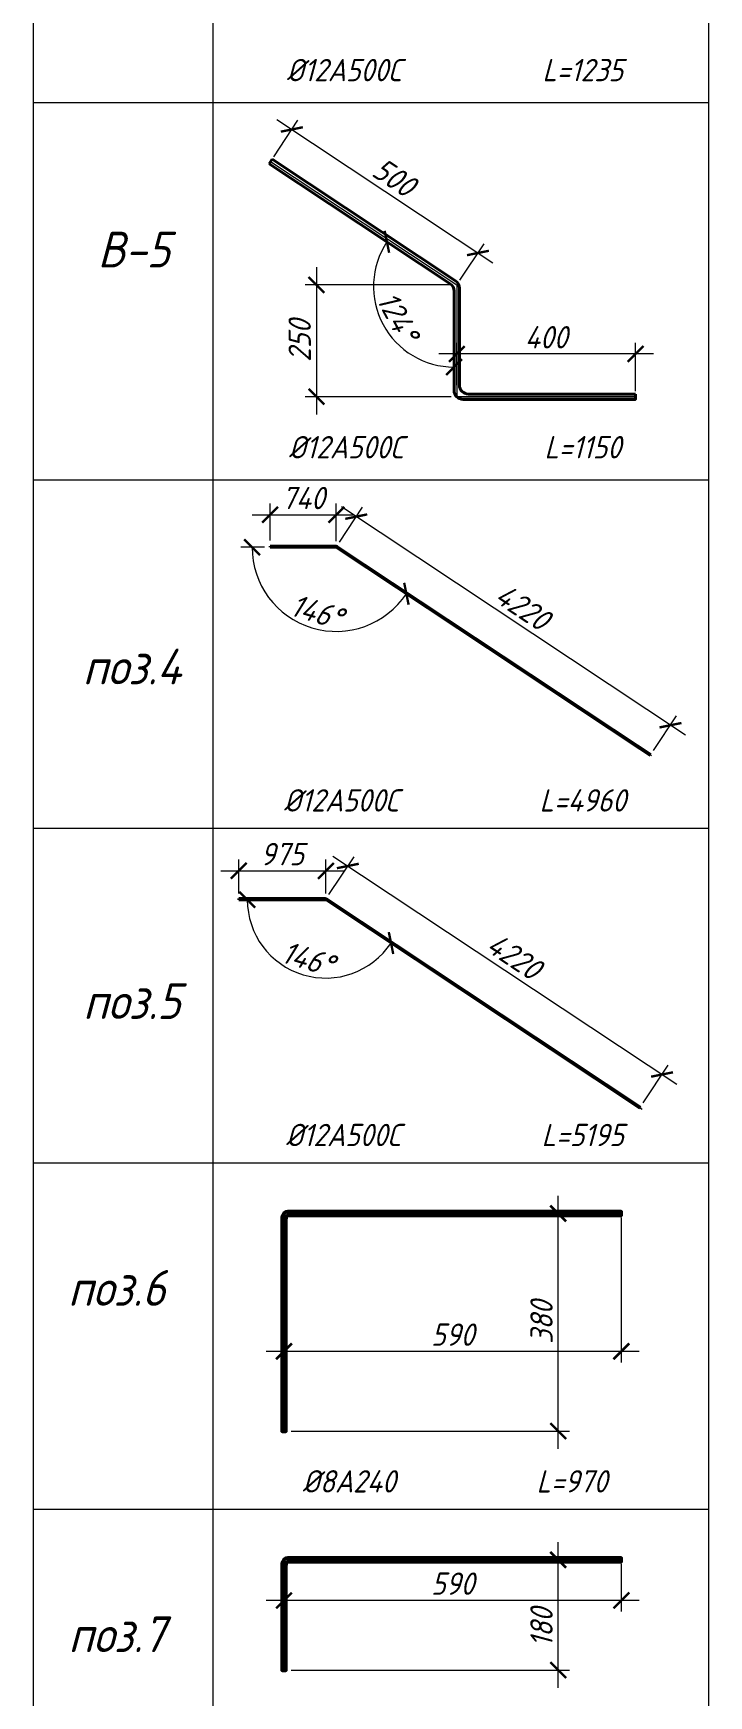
# Model space of a CAD drawing. Header units: millimetres. Extents: x 504091 to 2165846, y 135022 to 442887.
# Drawn here: x 1399985 to 1400741, y 210466 to 212326 of the extents above; entities that cross this region are included whole.
import ezdxf

# ---------------------------------------------------------------- set-up
doc = ezdxf.new("R2010")
doc.units = ezdxf.units.MM
doc.layers.get('Defpoints').update_dxf_attribs({"color": 255})
for name, color, linetype, lineweight in [('!_КР_Размеры', 7, 'Continuous', 9), ('Арматура 12', 26, 'Continuous', 50), ('КР_Арматура 12', 174, 'Continuous', 40), ('Размеры (линейные)', 154, 'Continuous', 9)]:
    doc.layers.add(name, color=color, linetype=linetype, lineweight=lineweight)
doc.layers.add('!Defpoints', color=255, linetype='Continuous', lineweight=5, plot=False)
doc.styles.add('GOST 2.304_new', font='isocpeur.ttf', dxfattribs={"width": 0.9, "oblique": 15})
doc.dimstyles.new('SPDS 1_10', dxfattribs={"dimscale": 10, "dimtxt": 2.5, "dimasz": 1.77, "dimexe": 1.25, "dimexo": 0.625, "dimtad": 1, "dimdec": 0, "dimrnd": 0.001, "dimtxsty": 'GOST 2.304_new', "dimblk": 'ARCHTICK', "dimcen": 2.5, "dimdle": 2, "dimclrt": 256, "dimadec": 0, "dimazin": 2, "dimtfac": 0.75, "dimtdec": 0, "dimtmove": 1, "dimatfit": 3, "dimfxl": 0, "dimtolj": 1, "dimlwd": 9, "dimlwe": 9, "dimarcsym": 0})

# ---------------------------------------------------------------- blocks, each defined once
blk = doc.blocks.new('_ArchTick')
at = {"color": 0, "linetype": 'ByBlock', "const_width": 0.15}
blk.add_lwpolyline([(-0.5, -0.5), (0.5, 0.5)], dxfattribs=at)
blk = doc.blocks.new('*D3358')
at = {"layer": 'Defpoints', "color": 0, "lineweight": 20, "ltscale": 100, "transparency": 16777216}
for p in [(1400572.7, 211005.4), (1400643.3, 211005.4), (1400267.8, 210762)]:
    blk.add_point(p, dxfattribs=at)
at = {"layer": 'Размеры (линейные)', "color": 0, "lineweight": 9, "ltscale": 100, "transparency": 16777216}
for p, q in [((1400572.7, 210742), (1400572.7, 211025.4)), ((1400637.1, 211005.4), (1400560.2, 211005.4)), ((1400274, 210762), (1400585.2, 210762))]:
    blk.add_line(p, q, dxfattribs=at)
at = {"layer": 'Размеры (линейные)', "color": 0, "lineweight": 9, "ltscale": 100, "transparency": 16777216, "xscale": 17.7, "yscale": 17.7, "zscale": 17.7}
for p, rotation in [((1400572.7, 211005.4), 90), ((1400572.7, 210762), 270)]:
    blk.add_blockref('_ArchTick', p, dxfattribs=dict(at, rotation=rotation))
at = {"layer": 'Размеры (линейные)', "ltscale": 100, "transparency": 16777216, "insert": (1400554, 210883.7), "char_height": 25, "attachment_point": 5, "rotation": 90, "style": 'GOST 2.304_new'}
blk.add_mtext('\\A1;380', dxfattribs=at)
blk = doc.blocks.new('*D3359')
at = {"layer": 'Defpoints', "color": 0, "lineweight": 20, "ltscale": 100, "transparency": 16777216}
for p in [(1400643.3, 211007.3), (1400265.8, 210851.2), (1400265.8, 210762)]:
    blk.add_point(p, dxfattribs=at)
at = {"layer": 'Размеры (линейные)', "color": 0, "lineweight": 9, "ltscale": 100, "transparency": 16777216}
for p, q in [((1400643.3, 211001.1), (1400643.3, 210838.7)), ((1400265.8, 210768.2), (1400265.8, 210863.7)), ((1400663.3, 210851.2), (1400245.8, 210851.2))]:
    blk.add_line(p, q, dxfattribs=at)
at = {"layer": 'Размеры (линейные)', "color": 0, "lineweight": 9, "ltscale": 100, "transparency": 16777216, "xscale": 17.7, "yscale": 17.7, "zscale": 17.7, "rotation": 180}
blk.add_blockref('_ArchTick', (1400265.8, 210851.2), dxfattribs=at)
at = {"layer": 'Размеры (линейные)', "color": 0, "lineweight": 9, "ltscale": 100, "transparency": 16777216, "xscale": 17.7, "yscale": 17.7, "zscale": 17.7}
blk.add_blockref('_ArchTick', (1400643.3, 210851.2), dxfattribs=at)
at = {"layer": 'Размеры (линейные)', "ltscale": 100, "transparency": 16777216, "insert": (1400454.6, 210869.9), "char_height": 25, "attachment_point": 5, "style": 'GOST 2.304_new'}
blk.add_mtext('\\A1;590', dxfattribs=at)
blk = doc.blocks.new('*D3351')
at = {"layer": 'Defpoints', "color": 0, "lineweight": 20, "ltscale": 100, "transparency": 16777216}
for p in [(1400572.7, 210617.9), (1400643.3, 210617.9), (1400267.8, 210494.6)]:
    blk.add_point(p, dxfattribs=at)
at = {"layer": 'Размеры (линейные)', "color": 0, "lineweight": 9, "ltscale": 100, "transparency": 16777216}
for p, q in [((1400572.7, 210474.6), (1400572.7, 210637.9)), ((1400637.1, 210617.9), (1400560.2, 210617.9)), ((1400274, 210494.6), (1400585.2, 210494.6))]:
    blk.add_line(p, q, dxfattribs=at)
at = {"layer": 'Размеры (линейные)', "color": 0, "lineweight": 9, "ltscale": 100, "transparency": 16777216, "xscale": 17.7, "yscale": 17.7, "zscale": 17.7}
for p, rotation in [((1400572.7, 210617.9), 90), ((1400572.7, 210494.6), 270)]:
    blk.add_blockref('_ArchTick', p, dxfattribs=dict(at, rotation=rotation))
at = {"layer": 'Размеры (линейные)', "ltscale": 100, "transparency": 16777216, "insert": (1400554, 210542.2), "char_height": 25, "attachment_point": 5, "rotation": 90, "style": 'GOST 2.304_new'}
blk.add_mtext('\\A1;180', dxfattribs=at)
blk = doc.blocks.new('*D3352')
at = {"layer": 'Defpoints', "color": 0, "lineweight": 20, "ltscale": 100, "transparency": 16777216}
for p in [(1400643.3, 210619.8), (1400265.8, 210572.5), (1400265.8, 210494.6)]:
    blk.add_point(p, dxfattribs=at)
at = {"layer": 'Размеры (линейные)', "color": 0, "lineweight": 9, "ltscale": 100, "transparency": 16777216}
for p, q in [((1400643.3, 210613.5), (1400643.3, 210560)), ((1400265.8, 210500.9), (1400265.8, 210585)), ((1400663.3, 210572.5), (1400245.8, 210572.5))]:
    blk.add_line(p, q, dxfattribs=at)
at = {"layer": 'Размеры (линейные)', "color": 0, "lineweight": 9, "ltscale": 100, "transparency": 16777216, "xscale": 17.7, "yscale": 17.7, "zscale": 17.7, "rotation": 180}
blk.add_blockref('_ArchTick', (1400265.8, 210572.5), dxfattribs=at)
at = {"layer": 'Размеры (линейные)', "color": 0, "lineweight": 9, "ltscale": 100, "transparency": 16777216, "xscale": 17.7, "yscale": 17.7, "zscale": 17.7}
blk.add_blockref('_ArchTick', (1400643.3, 210572.5), dxfattribs=at)
at = {"layer": 'Размеры (линейные)', "ltscale": 100, "transparency": 16777216, "insert": (1400454.6, 210591.3), "char_height": 25, "attachment_point": 5, "style": 'GOST 2.304_new'}
blk.add_mtext('\\A1;590', dxfattribs=at)
blk = doc.blocks.new('*D3943')
at = {"layer": 'Defpoints', "color": 0, "lineweight": 20, "ltscale": 100, "transparency": 16777216}
for p in [(1400459.2, 211967.2), (1400459.2, 211926.1), (1400659.2, 211919.4)]:
    blk.add_point(p, dxfattribs=at)
at = {"layer": 'Размеры (линейные)', "color": 0, "lineweight": 9, "ltscale": 100, "transparency": 16777216}
for p, q in [((1400459.2, 211932.3), (1400459.2, 211979.7)), ((1400659.2, 211925.7), (1400659.2, 211979.7)), ((1400679.2, 211967.2), (1400439.2, 211967.2))]:
    blk.add_line(p, q, dxfattribs=at)
at = {"layer": 'Размеры (линейные)', "color": 0, "lineweight": 9, "ltscale": 100, "transparency": 16777216, "xscale": 17.7, "yscale": 17.7, "zscale": 17.7, "rotation": 180}
blk.add_blockref('_ArchTick', (1400459.2, 211967.2), dxfattribs=at)
at = {"layer": 'Размеры (линейные)', "color": 0, "lineweight": 9, "ltscale": 100, "transparency": 16777216, "xscale": 17.7, "yscale": 17.7, "zscale": 17.7}
blk.add_blockref('_ArchTick', (1400659.2, 211967.2), dxfattribs=at)
at = {"layer": 'Размеры (линейные)', "ltscale": 100, "transparency": 16777216, "insert": (1400559.2, 211985.9), "char_height": 25, "attachment_point": 5, "style": 'GOST 2.304_new'}
blk.add_mtext('\\A1;400', dxfattribs=at)
blk = doc.blocks.new('*D3944')
at = {"layer": 'Defpoints', "color": 0, "lineweight": 20, "ltscale": 100, "transparency": 16777216}
for p in [(1400459.2, 212044.4), (1400302.2, 211919.4), (1400459, 211919.4)]:
    blk.add_point(p, dxfattribs=at)
at = {"layer": 'Размеры (линейные)', "color": 0, "lineweight": 9, "ltscale": 100, "transparency": 16777216}
for p, q in [((1400302.2, 212064.4), (1400302.2, 211899.4)), ((1400452.9, 212044.4), (1400289.7, 212044.4)), ((1400452.8, 211919.4), (1400289.7, 211919.4))]:
    blk.add_line(p, q, dxfattribs=at)
at = {"layer": 'Размеры (линейные)', "color": 0, "lineweight": 9, "ltscale": 100, "transparency": 16777216, "xscale": 17.7, "yscale": 17.7, "zscale": 17.7}
for p, rotation in [((1400302.2, 212044.4), 90), ((1400302.2, 211919.4), 270)]:
    blk.add_blockref('_ArchTick', p, dxfattribs=dict(at, rotation=rotation))
at = {"layer": 'Размеры (линейные)', "ltscale": 100, "transparency": 16777216, "insert": (1400283.4, 211981.9), "char_height": 25, "attachment_point": 5, "rotation": 90, "style": 'GOST 2.304_new'}
blk.add_mtext('\\A1;250', dxfattribs=at)
blk = doc.blocks.new('*D3945')
at = {"layer": 'Defpoints', "color": 0, "lineweight": 20, "ltscale": 100, "transparency": 16777216}
for p in [(1400250.9, 212182.6), (1400482.9, 212080.2), (1400459.2, 212044.4)]:
    blk.add_point(p, dxfattribs=at)
at = {"layer": 'Размеры (линейные)', "color": 0, "lineweight": 9, "ltscale": 100, "transparency": 16777216}
for p, q in [((1400254.3, 212187.8), (1400281.5, 212228.8)), ((1400257.9, 212229.5), (1400499.6, 212069.2)), ((1400462.6, 212049.6), (1400489.8, 212090.6))]:
    blk.add_line(p, q, dxfattribs=at)
at = {"layer": 'Размеры (линейные)', "color": 0, "lineweight": 9, "ltscale": 100, "transparency": 16777216, "xscale": 17.7, "yscale": 17.7, "zscale": 17.7}
for p, rotation in [((1400274.6, 212218.4), 146.4423569982696), ((1400482.9, 212080.2), 326.4423569982696)]:
    blk.add_blockref('_ArchTick', p, dxfattribs=dict(at, rotation=rotation))
at = {"layer": 'Размеры (линейные)', "ltscale": 100, "transparency": 16777216, "insert": (1400389.1, 212164.9), "char_height": 25, "attachment_point": 5, "rotation": 326.4424, "style": 'GOST 2.304_new'}
blk.add_mtext('\\A1;500', dxfattribs=at)
blk = doc.blocks.new('*D3946')
at = {"layer": 'Defpoints', "color": 0, "lineweight": 20, "ltscale": 100, "transparency": 16777216}
for p in [(1400249.2, 212180.1), (1400451.7, 212045.8), (1400366.8, 212030.8), (1400456.2, 212037.5), (1400456.2, 211926.4)]:
    blk.add_point(p, dxfattribs=at)
at = {"layer": 'Размеры (линейные)', "color": 0, "lineweight": 9, "ltscale": 100, "transparency": 16777216}
blk.add_arc((1400456.2, 212042.8), 90.2, 146.4424, 270, dxfattribs=at)
at = {"layer": 'Размеры (линейные)', "color": 0, "lineweight": 9, "ltscale": 100, "transparency": 16777216, "xscale": 17.7, "yscale": 17.7, "zscale": 17.7}
for p, rotation in [((1400381, 212092.7), 56.44235699823627), ((1400456.2, 211952.6), 359.9999999999526)]:
    blk.add_blockref('_ArchTick', p, dxfattribs=dict(at, rotation=rotation))
at = {"layer": 'Размеры (линейные)', "ltscale": 100, "transparency": 16777216, "insert": (1400393.2, 212009), "char_height": 25, "attachment_point": 5, "rotation": 298.2212, "style": 'GOST 2.304_new'}
blk.add_mtext('\\A1;124°', dxfattribs=at)
blk = doc.blocks.new('*D3947')
at = {"layer": 'Defpoints', "color": 0, "lineweight": 20, "ltscale": 100, "transparency": 16777216}
for p in [(1400346.7, 211785.2), (1400324.4, 211751.6), (1400676, 211518.3)]:
    blk.add_point(p, dxfattribs=at)
at = {"layer": 'Размеры (линейные)', "color": 0, "lineweight": 9, "ltscale": 100, "transparency": 16777216}
for p, q in [((1400327.9, 211756.8), (1400353.6, 211795.6)), ((1400715, 211540.8), (1400330.1, 211796.2)), ((1400679.5, 211523.5), (1400705.2, 211562.3))]:
    blk.add_line(p, q, dxfattribs=at)
at = {"layer": 'Размеры (линейные)', "color": 0, "lineweight": 9, "ltscale": 100, "transparency": 16777216, "xscale": 17.7, "yscale": 17.7, "zscale": 17.7}
for p, rotation in [((1400346.7, 211785.2), 146.4300356827583), ((1400698.3, 211551.8), 326.4300356827583)]:
    blk.add_blockref('_ArchTick', p, dxfattribs=dict(at, rotation=rotation))
at = {"layer": 'Размеры (линейные)', "ltscale": 100, "transparency": 16777216, "insert": (1400532.9, 211684.1), "char_height": 25, "attachment_point": 5, "rotation": 326.43, "style": 'GOST 2.304_new'}
blk.add_mtext('\\A1;4220', dxfattribs=at)
blk = doc.blocks.new('*D3948')
at = {"layer": 'Defpoints', "color": 0, "lineweight": 20, "ltscale": 100, "transparency": 16777216}
for p in [(1400324.4, 211787.3), (1400250.4, 211752.2), (1400324.4, 211751.6)]:
    blk.add_point(p, dxfattribs=at)
at = {"layer": 'Размеры (линейные)', "color": 0, "lineweight": 9, "ltscale": 100, "transparency": 16777216}
for p, q in [((1400230.4, 211787.3), (1400344.4, 211787.3)), ((1400250.4, 211758.5), (1400250.4, 211799.8)), ((1400324.4, 211757.9), (1400324.4, 211799.8))]:
    blk.add_line(p, q, dxfattribs=at)
at = {"layer": 'Размеры (линейные)', "color": 0, "lineweight": 9, "ltscale": 100, "transparency": 16777216, "xscale": 17.7, "yscale": 17.7, "zscale": 17.7, "rotation": 180}
blk.add_blockref('_ArchTick', (1400250.4, 211787.3), dxfattribs=at)
at = {"layer": 'Размеры (линейные)', "color": 0, "lineweight": 9, "ltscale": 100, "transparency": 16777216, "xscale": 17.7, "yscale": 17.7, "zscale": 17.7}
blk.add_blockref('_ArchTick', (1400324.4, 211787.3), dxfattribs=at)
at = {"layer": 'Размеры (линейные)', "ltscale": 100, "transparency": 16777216, "insert": (1400287.4, 211806), "char_height": 25, "attachment_point": 5, "style": 'GOST 2.304_new'}
blk.add_mtext('\\A1;740', dxfattribs=at)
blk = doc.blocks.new('*D3949')
at = {"layer": 'Defpoints', "color": 0, "lineweight": 20, "ltscale": 100, "transparency": 16777216}
for p in [(1400250.4, 211751), (1400323.7, 211751), (1400324.8, 211750.7), (1400262.2, 211680.1), (1400664.4, 211525.4)]:
    blk.add_point(p, dxfattribs=at)
at = {"layer": 'Размеры (линейные)', "color": 0, "lineweight": 9, "ltscale": 100, "transparency": 16777216}
blk.add_line((1400244.2, 211751), (1400217.6, 211751), dxfattribs=at)
blk.add_arc((1400324.3, 211751), 94.2, 180, 326.4424, dxfattribs=at)
at = {"layer": 'Размеры (линейные)', "color": 0, "lineweight": 9, "ltscale": 100, "transparency": 16777216, "xscale": 17.7, "yscale": 17.7, "zscale": 17.7}
for p, rotation in [((1400230.1, 211751), 89.99999999999285), ((1400402.8, 211698.9), 56.44235699808171)]:
    blk.add_blockref('_ArchTick', p, dxfattribs=dict(at, rotation=rotation))
at = {"layer": 'Размеры (линейные)', "ltscale": 100, "transparency": 16777216, "insert": (1400302.5, 211678.8), "char_height": 25, "attachment_point": 5, "rotation": 343.2212, "style": 'GOST 2.304_new'}
blk.add_mtext('\\A1;146°', dxfattribs=at)
blk = doc.blocks.new('*D3950')
at = {"layer": 'Defpoints', "color": 0, "lineweight": 20, "ltscale": 100, "transparency": 16777216}
for p in [(1400312.7, 211388.9), (1400215.2, 211357.2), (1400312.7, 211357.2)]:
    blk.add_point(p, dxfattribs=at)
at = {"layer": 'Размеры (линейные)', "color": 0, "lineweight": 9, "ltscale": 100, "transparency": 16777216}
for p, q in [((1400215.2, 211363.5), (1400215.2, 211401.4)), ((1400312.7, 211363.5), (1400312.7, 211401.4)), ((1400195.2, 211388.9), (1400332.7, 211388.9))]:
    blk.add_line(p, q, dxfattribs=at)
at = {"layer": 'Размеры (линейные)', "color": 0, "lineweight": 9, "ltscale": 100, "transparency": 16777216, "xscale": 17.7, "yscale": 17.7, "zscale": 17.7, "rotation": 180}
blk.add_blockref('_ArchTick', (1400215.2, 211388.9), dxfattribs=at)
at = {"layer": 'Размеры (линейные)', "color": 0, "lineweight": 9, "ltscale": 100, "transparency": 16777216, "xscale": 17.7, "yscale": 17.7, "zscale": 17.7}
blk.add_blockref('_ArchTick', (1400312.7, 211388.9), dxfattribs=at)
at = {"layer": 'Размеры (линейные)', "ltscale": 100, "transparency": 16777216, "insert": (1400263.9, 211407.6), "char_height": 25, "attachment_point": 5, "style": 'GOST 2.304_new'}
blk.add_mtext('\\A1;975', dxfattribs=at)
blk = doc.blocks.new('*D3951')
at = {"layer": 'Defpoints', "color": 0, "lineweight": 20, "ltscale": 100, "transparency": 16777216}
for p in [(1400312.7, 211357.2), (1400688.9, 211161), (1400664.3, 211124)]:
    blk.add_point(p, dxfattribs=at)
at = {"layer": 'Размеры (линейные)', "color": 0, "lineweight": 9, "ltscale": 100, "transparency": 16777216}
for p, q in [((1400316.1, 211362.4), (1400344.2, 211404.7)), ((1400320.6, 211405.3), (1400705.6, 211150)), ((1400667.8, 211129.2), (1400695.8, 211171.4))]:
    blk.add_line(p, q, dxfattribs=at)
at = {"layer": 'Размеры (линейные)', "color": 0, "lineweight": 9, "ltscale": 100, "transparency": 16777216, "xscale": 17.7, "yscale": 17.7, "zscale": 17.7}
for p, rotation in [((1400337.3, 211394.3), 146.442356998264), ((1400688.9, 211161), 326.442356998264)]:
    blk.add_blockref('_ArchTick', p, dxfattribs=dict(at, rotation=rotation))
at = {"layer": 'Размеры (линейные)', "ltscale": 100, "transparency": 16777216, "insert": (1400523.4, 211293.3), "char_height": 25, "attachment_point": 5, "rotation": 326.4424, "style": 'GOST 2.304_new'}
blk.add_mtext('\\A1;4220', dxfattribs=at)
blk = doc.blocks.new('*D3952')
at = {"layer": 'Defpoints', "color": 0, "lineweight": 20, "ltscale": 100, "transparency": 16777216}
for p in [(1400215.2, 211356.6), (1400311.9, 211356.6), (1400313, 211356.3), (1400254.8, 211290.6), (1400664, 211123.5)]:
    blk.add_point(p, dxfattribs=at)
at = {"layer": 'Размеры (линейные)', "color": 0, "lineweight": 9, "ltscale": 100, "transparency": 16777216}
blk.add_arc((1400312.5, 211356.6), 87.7, 180, 326.4424, dxfattribs=at)
at = {"layer": 'Размеры (линейные)', "color": 0, "lineweight": 9, "ltscale": 100, "transparency": 16777216, "xscale": 17.7, "yscale": 17.7, "zscale": 17.7}
for p, rotation in [((1400224.8, 211356.6), 90.00000000006065), ((1400385.6, 211308.1), 56.44235699827819)]:
    blk.add_blockref('_ArchTick', p, dxfattribs=dict(at, rotation=rotation))
at = {"layer": 'Размеры (линейные)', "ltscale": 100, "transparency": 16777216, "insert": (1400292.6, 211290.6), "char_height": 25, "attachment_point": 5, "rotation": 343.2212, "style": 'GOST 2.304_new'}
blk.add_mtext('\\A1;146°', dxfattribs=at)

msp = doc.modelspace()

# ---------------------------------------------------------------- linework, layer by layer
at = {"layer": '!Defpoints', "lineweight": 15, "ltscale": 100}
for p, q in [((1400250.8509, 212182.6222), (1400459.1835, 212044.4283)), ((1400312.6855, 211357.2032), (1400215.1662, 211357.2032)), ((1400312.6855, 211357.2032), (1400666.6795, 211122.3872))]:
    msp.add_line(p, q, dxfattribs=at)
for points in [[(1400459.1835, 212044.4283), (1400459.1835, 211919.4018), (1400659.1835, 211919.4018)], [(1400659.1835, 211919.4018), (1400459.042, 211919.4018)], [(1400659.1835, 211919.4018), (1400459.042, 211919.4018)], [(1400459.042, 211919.4018), (1400659.1835, 211919.4018)]]:
    msp.add_lwpolyline(points, dxfattribs=at)
at = {"color": 244, "lineweight": 18}
for p, q in [((1399985.2469, 216102.0613, -0.0032), (1399985.2469, 208618.7579, 0.0293)), ((1400741.1568, 208618.7579, 0.0298), (1400741.1568, 216102.0613, -0.0033)), ((1399985.2469, 212248.4705, 0.0121), (1400741.1568, 212248.4705, 0.0121)), ((1399985.2469, 211826.5152, 0.0121), (1400741.1568, 211826.5152, 0.0121)), ((1399985.2469, 211436.6322, -0.0156), (1400741.1568, 211436.6322, -0.0156)), ((1399985.2469, 211062.2269, -0.0156), (1400741.1568, 211062.2269, -0.0156)), ((1399985.2469, 210674.6962, 0.0191), (1400741.1568, 210674.6962, 0.0191))]:
    msp.add_line(p, q, dxfattribs=at)
at = {"color": 244, "lineweight": 13, "elevation": -0.0032}
msp.add_lwpolyline([(1400186.2172, 215935.6955), (1400186.2172, 208618.7579)], dxfattribs=at)
at = {"layer": 'Арматура 12', "lineweight": 53, "ltscale": 20}
msp.add_lwpolyline([(1400271.5965, 211003.4669), (1400643.3125, 211003.4669), (1400643.3125, 211007.3069), (1400270.3165, 211007.3069, 0.414213562), (1400263.9165, 211000.9069), (1400263.9165, 210761.9801), (1400267.7565, 210761.9801), (1400267.7565, 210999.6269)], format="xyb", dxfattribs=at)
at = {"layer": 'Арматура 12', "lineweight": 53, "ltscale": 20, "elevation": 0.0348}
msp.add_lwpolyline([(1400271.5965, 210615.9362), (1400643.3125, 210615.9362), (1400643.3125, 210619.7762), (1400270.3165, 210619.7762, 0.414213562), (1400263.9165, 210613.3762), (1400263.9165, 210494.6216), (1400267.7565, 210494.6216), (1400267.7565, 210612.0962)], format="xyb", dxfattribs=at)
at = {"layer": 'Арматура 12', "lineweight": 53, "ltscale": 20}
for centre in [(1400271.5965, 210999.6269), (1400271.5965, 210612.0962, 0.0348)]:
    msp.add_arc(centre, 3.84, 90, 180, dxfattribs=at)
at = {"layer": 'КР_Арматура 12', "ltscale": 12}
for p, q in [((1400249.1926, 212180.1222), (1400252.5093, 212185.1222)), ((1400249.1926, 212180.1222), (1400451.7112, 212045.7848)), ((1400252.5093, 212185.1222), (1400457.7113, 212049.0048)), ((1400456.1835, 211926.4018), (1400456.1835, 212037.4515)), ((1400462.1835, 211932.4018), (1400462.1835, 212040.6716)), ((1400324.0273, 211752.2029), (1400250.4479, 211752.2029)), ((1400250.4479, 211751.0029), (1400250.4479, 211752.2029)), ((1400323.6655, 211751.0029), (1400250.4479, 211751.0029)), ((1400664.3834, 211525.3934), (1400324.7711, 211750.6695)), ((1400665.5834, 211526.0374), (1400325.1329, 211751.8695)), ((1400660.8912, 211527.7099), (1400675.7445, 211517.8571)), ((1400661.1647, 211528.9684), (1400676.4079, 211518.8571)), ((1400675.7445, 211517.8571), (1400676.4079, 211518.8571)), ((1400312.2634, 211357.8032), (1400215.1662, 211357.8032)), ((1400215.1662, 211356.6032), (1400215.1662, 211357.8032)), ((1400311.9015, 211356.6032), (1400215.1662, 211356.6032)), ((1400313.0071, 211356.2699), (1400663.9806, 211123.4575)), ((1400313.3689, 211357.4699), (1400664.6439, 211124.4575)), ((1400663.9806, 211123.4575), (1400664.6439, 211124.4575))]:
    msp.add_line(p, q, dxfattribs=at)
for points in [[(1400659.1835, 211922.4018), (1400659.1835, 211916.4018), (1400466.1835, 211916.4018)], [(1400659.1835, 211922.4018), (1400472.1835, 211922.4018)]]:
    msp.add_lwpolyline(points, dxfattribs=at)
for centre, radius, start, end in [((1400446.1835, 212037.4515), 10, 0, 56.442357), ((1400452.1835, 212040.6716), 10, 0, 56.442357), ((1400472.1835, 211932.4018), 10, 180, 270), ((1400466.1835, 211926.4018), 10, 180, 270), ((1400323.6655, 211749.0029), 2, 56.442357, 90), ((1400324.0273, 211750.2029), 2, 56.442357, 90), ((1400311.9015, 211354.6032), 2, 56.442357, 90), ((1400312.2634, 211355.8032), 2, 56.442357, 90)]:
    msp.add_arc(centre, radius, start, end, dxfattribs=at)

# ---------------------------------------------------------------- texts
at = {"layer": '!_КР_Размеры', "width": 1105.24052, "attachment_point": 5, "style": 'GOST 2.304_new'}
for s, insert, char_height in [('%%C12А500С           L=1235', (1400457.0163, 212284.8081, -0.0422), 25), ('В-5', (1400097.8175, 212083.9916, -0.0204), 40), ('%%C12А500С           L=1150', (1400457.0163, 211862.8527, -0.0422), 25), ('поз.4', (1400095.584, 211617.4974, 0.0007), 40), ('%%C12А500С           L=4960', (1400457.0163, 211467.6832, -0.0054), 25), ('поз.5', (1400095.584, 211243.092, 0.0007), 40), ('%%C12А500С           L=5195', (1400457.0163, 211093.2779, -0.0054), 25), ('поз.6', (1400078.6547, 210922.1622, -0.0024), 40), ('%%C8А240           L=970', (1400457.0163, 210705.7472, 0.0293), 25), ('поз.7', (1400078.6547, 210534.6315, 0.0323), 40)]:
    msp.add_mtext(s, dxfattribs=dict(at, insert=insert, char_height=char_height))

# ---------------------------------------------------------------- dimensions: what is measured, and where the dimension line sits
at = {"layer": 'Размеры (линейные)', "ltscale": 100}
for p1, p2, distance, text, picture, middle in [((1400250.8509, 212182.6222), (1400459.1835, 212044.4283), 42.9369, '500', '*D3945', (1400389.1162, 212164.9308)), ((1400676.026, 211518.2815), (1400324.4494, 211751.6029), -40.2794, '4220', '*D3947', (1400532.8783, 211684.1261)), ((1400312.6855, 211357.2032), (1400664.3122, 211123.9575), 44.4753, '4220', '*D3951', (1400523.4482, 211293.2678))]:
    dim = msp.add_aligned_dim(p1=p1, p2=p2, distance=distance, text=text, dimstyle='SPDS 1_10', dxfattribs=at)
    dim.commit()
    dim.dimension.update_dxf_attribs({"geometry": picture, "text_midpoint": middle})
for base, line1, line2, picture, middle in [((1400366.7562, 212030.8413), ((1400456.1835, 211926.4018), (1400456.1835, 212037.4515)), ((1400249.1926, 212180.1222), (1400451.7112, 212045.7848)), '*D3946', (1400393.2042, 212009.0191)), ((1400262.243, 211680.1164), ((1400664.3834, 211525.3934), (1400324.7711, 211750.6695)), ((1400323.6655, 211751.0029), (1400250.4479, 211751.0029)), '*D3949', (1400302.4902, 211678.7731)), ((1400254.7763, 211290.6279), ((1400313.0071, 211356.2699), (1400663.9806, 211123.4575)), ((1400311.9015, 211356.6032), (1400215.1662, 211356.6032)), '*D3952', (1400292.6101, 211290.6214))]:
    dim = msp.add_angular_dim_2l(base=base, line1=line1, line2=line2, dimstyle='SPDS 1_10', dxfattribs=at)
    dim.commit()
    dim.dimension.update_dxf_attribs({"geometry": picture, "text_midpoint": middle})
for base, p1, p2, text, picture, middle in [((1400302.1584, 211919.4018), (1400459.1835, 212044.4283), (1400459.042, 211919.4018), '250', '*D3944', (1400283.4084, 211981.915)), ((1400572.7408, 211005.3869), (1400267.7565, 210761.9801), (1400643.3125, 211005.3869), '380', '*D3358', (1400553.9908, 210883.6835))]:
    dim = msp.add_linear_dim(base=base, p1=p1, p2=p2, angle=90, text=text, dimstyle='SPDS 1_10', dxfattribs=at)
    dim.commit()
    dim.dimension.update_dxf_attribs({"geometry": picture, "text_midpoint": middle})
for base, p1, p2, text, picture, middle in [((1400459.1835, 211967.1517), (1400659.1835, 211919.4018), (1400459.1835, 211926.0519), '400', '*D3943', (1400559.1835, 211985.9017)), ((1400324.4494, 211787.2534), (1400250.4479, 211752.2029), (1400324.4494, 211751.6029), '740', '*D3948', (1400287.4487, 211806.0034)), ((1400312.6855, 211388.8554), (1400215.1662, 211357.2032), (1400312.6855, 211357.2032), '975', '*D3950', (1400263.9259, 211407.6054)), ((1400265.8365, 210851.1662), (1400643.3125, 211007.3069), (1400265.8365, 210761.9801), '590', '*D3359', (1400454.5745, 210869.9162)), ((1400265.8365, 210572.5126, 0.0348), (1400643.3125, 210619.7762, 0.0348), (1400265.8365, 210494.6216, 0.0348), '590', '*D3352', (1400454.5745, 210591.2626, 0.0348))]:
    dim = msp.add_linear_dim(base=base, p1=p1, p2=p2, text=text, dimstyle='SPDS 1_10', dxfattribs=at)
    dim.commit()
    dim.dimension.update_dxf_attribs({"geometry": picture, "text_midpoint": middle})
dim = msp.add_linear_dim(base=(1400572.7408, 210617.8562, 0.0348), p1=(1400267.7565, 210494.6216, 0.0348), p2=(1400643.3125, 210617.8562, 0.0348), angle=90, text='180', dimstyle='SPDS 1_10', dxfattribs=at)
dim.commit()
dim.dimension.update_dxf_attribs({"geometry": '*D3351', "text_midpoint": (1400572.7408, 210542.2143, 0.0348), "dimtype": 160})

doc.saveas('drawing.dxf')
